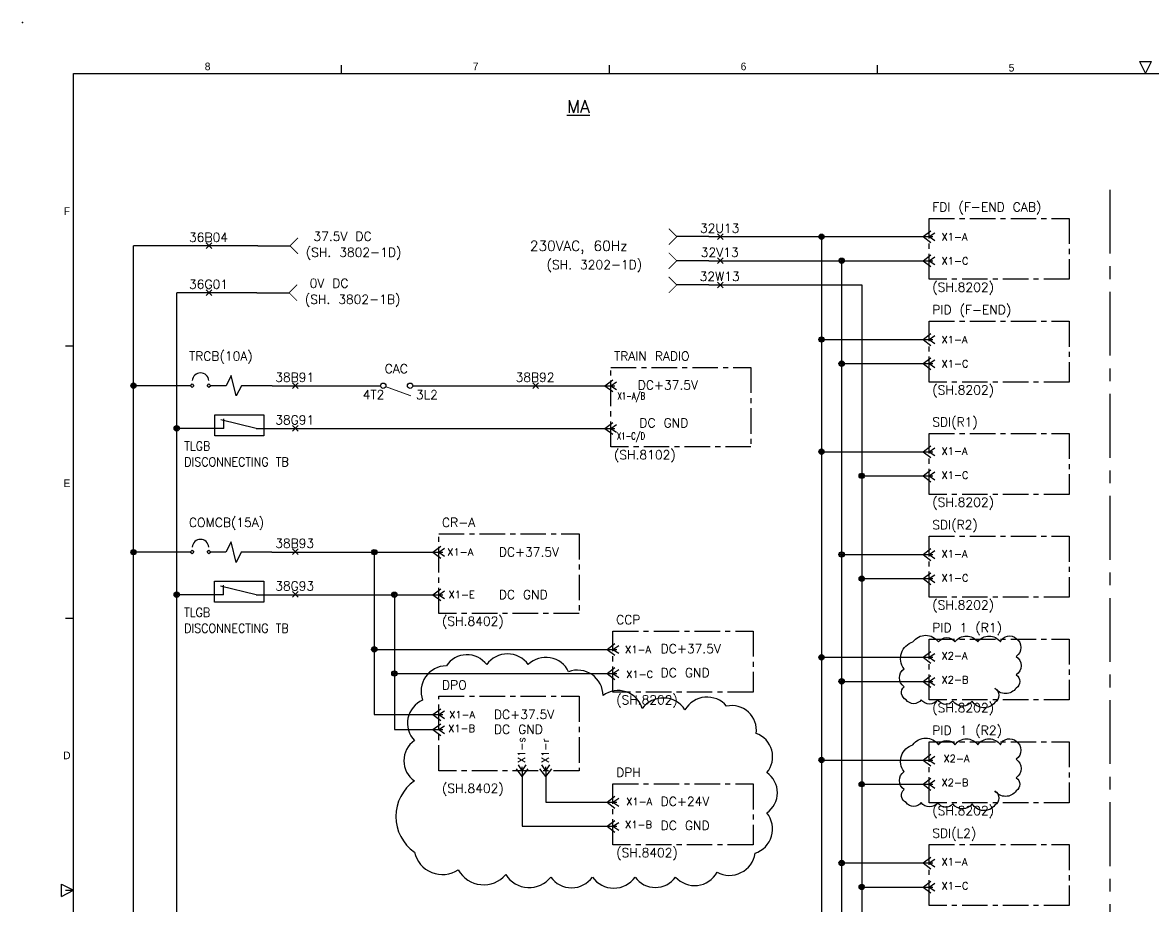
# Model space of a CAD drawing. Header units: millimetres. Extents: x 1015 to 1574, y -507 to -76.
# Drawn here: x 1015.4 to 1296.7, y -295.5 to -75.6 of the extents above; entities that cross this region are included whole.
import ezdxf
from ezdxf.enums import TextEntityAlignment as Align

# ---------------------------------------------------------------- set-up
doc = ezdxf.new("R2010")
doc.units = ezdxf.units.MM
doc.linetypes.add('CENTER', pattern=[50.8, 31.75, -6.35, 6.35, -6.35])
for name, color, linetype in [('$TMP', 7, 'Continuous'), ('DC+', 1, 'Continuous'), ('SYMS', 7, 'Continuous')]:
    doc.layers.add(name, color=color, linetype=linetype)
doc.styles.add('ROMANS', font='txt', dxfattribs={"height": 0.2})
doc.styles.get("Standard").update_dxf_attribs({"font": 'txt.shx', "bigfont": 'whgtxt.shx'})
doc.styles.add('WD', font='romans.shx')

# ---------------------------------------------------------------- blocks, each defined once
blk = doc.blocks.new('HCN1JP')
for p, q in [((-0.062, 0), (0.062, 0.094)), ((-0.062, 0), (0.062, -0.094)), ((0.031, 0), (0.125, 0.062)), ((0.031, 0), (0.125, -0.062)), ((0.031, 0), (0.094, 0))]:
    blk.add_line(p, q)
at = {"style": 'WD', "width": 0.7}
for tag, p in [('INST', (0.156, 0.85)), ('LOC', (0.156, 0.68)), ('DESC1', (0.156, 0.511)), ('DESC2', (0.156, 0.354))]:
    blk.add_attdef(tag, p, '', height=0.125, dxfattribs=at)
at = {"style": 'WD'}
for tag, p, height in [('TAG1', (0.156, 0.094), 0.125), ('X2LINK', (0.062, 0.125), 0.01), ('X8LINK', (0.062, -0.125), 0.01)]:
    blk.add_attdef(tag, p, '', height=height, dxfattribs=at)
for tag, p, height, flags in [('X4TERMDESC02', (-0.081, 0.026), 0.01, 1), ('X4TERM02', (-0.062, 0), 0.0125, 1), ('X1TERM01', (0.094, 0), 0.0125, 1), ('X1TERMDESC01', (0.108, 0.021), 0.01, 1), ('FAMILY', (0.205, 0.059), 0.01, 9)]:
    blk.add_attdef(tag, p, '', height=height, dxfattribs=dict(at, flags=flags))
at = {"linetype": 'Continuous', "style": 'WD', "flags": 9}
for tag, p in [('ASSYCODE', (0.291, 0.037)), ('MFG', (0.29, 0.057)), ('CAT', (0.292, 0.077))]:
    blk.add_attdef(tag, text='', height=0.01, dxfattribs=at).set_placement(p, align=Align.CENTER)
at = {"linetype": 'Continuous', "style": 'WD', "flags": 8}
blk.add_attdef('TERM02', text='', height=0.125, dxfattribs=at).set_placement((-0.062, -0.047), align=Align.TOP_RIGHT)
blk.add_attdef('TERM01', text='', height=0.125, dxfattribs=at).set_placement((0.156, -0.047), align=Align.TOP_LEFT)
blk = doc.blocks.new('WDDOT')
for radius in [0.03, 0.0187, 0.00929]:
    blk.add_circle((0, 0), radius)
blk = doc.blocks.new('Breaker - Low Voltage Power')
for p, q in [((-0.01768, 0.782322), (0, 0.8)), ((0, 0.764644), (-0.01768, 0.782322)), ((0, 0.8), (0.01767, 0.782322)), ((0.01767, 0.782322), (0, 0.764644)), ((0, 0.45), (0, 0.6)), ((0.1, 0.4), (0, 0.45)), ((-0.1, 0.35), (0.1, 0.4)), ((0, 0.3), (-0.1, 0.35)), ((0, 0), (0, 0.3))]:
    blk.add_line(p, q)
blk.add_lwpolyline([(0, 0.6), (-0.01768, 0.617677), (0, 0.635355), (0.01767, 0.617677)], close=True)
blk.add_arc((0.04349, 0.7), 0.08151, 274.5813, 85.41872)
blk = doc.blocks.new('TERMINAL')
at = {"color": 0}
for p, q in [((-302.57, 281.52), (-302.57, 284.78)), ((-304.42, 283.77), (-299.16, 283.77)), ((-304.42, 271.55), (-304.42, 283.77)), ((-302.57, 273.44), (-300.43, 282.28)), ((-302.57, 281.52), (-300.2, 281.52)), ((-299.16, 283.77), (-299.16, 271.55)), ((-302.57, 273.44), (-302.57, 269.5)), ((-299.16, 271.55), (-304.42, 271.55))]:
    blk.add_line(p, q, dxfattribs=at)
blk = doc.blocks.new('1921')
at = {"layer": '$TMP', "color": 7}
for p, q in [((0.71, 0.71), (-0.71, -0.71)), ((0.71, -0.71), (-0.71, 0.71))]:
    blk.add_line(p, q, dxfattribs=at)
blk = doc.blocks.new('WN')
at = {"color": 7}
blk.add_blockref('1921', (0, 0), dxfattribs=at)
at = {"color": 5}
blk.add_attdef('????', text='', height=2.24, dxfattribs=at).set_placement((-0.16, 2.11), align=Align.MIDDLE)
blk = doc.blocks.new('mel6e')
blk.add_line((0, 0), (4, 0))
at = {"const_width": 0.107}
blk.add_lwpolyline([(5, 1), (4, 0), (5, -1)], dxfattribs=at)
blk = doc.blocks.new('mel0b')
at = {"const_width": 0.213}
blk.add_lwpolyline([(1.29, -0.23), (7.56, -2.51)], dxfattribs=at)
for centre in [(0.67, 0), (7.33, 0)]:
    blk.add_circle(centre, 0.667)

msp = doc.modelspace()

# ---------------------------------------------------------------- linework, layer by layer
at = {"color": 6, "linetype": 'Continuous'}
for p, q in [((1094.74, -88.29), (1094.74, -86.18)), ((1161.42, -88.29), (1161.42, -86.18)), ((1228.09, -88.29), (1228.09, -86.18)), ((1026.02, -156.02), (1028.07, -156.02)), ((1026.02, -223.75), (1028.07, -223.75)), ((1026.02, -291.49), (1028.07, -291.49))]:
    msp.add_line(p, q, dxfattribs=at)
at = {"color": 2, "linetype": 'Continuous'}
for p, q in [((1293.27, -85.26), (1296.27, -85.26)), ((1293.27, -85.26), (1294.77, -88.29)), ((1294.77, -88.29), (1296.27, -85.26)), ((1025.05, -289.97), (1028.07, -291.49)), ((1025.05, -293.01), (1025.05, -289.97)), ((1025.05, -293.01), (1028.07, -291.49))]:
    msp.add_line(p, q, dxfattribs=at)
at = {"color": 5, "linetype": 'Continuous'}
for p, q in [((1028.07, -494.69), (1028.07, -88.29)), ((1028.07, -88.29), (1561.47, -88.29))]:
    msp.add_line(p, q, dxfattribs=at)
at = {"color": 1, "linetype": 'CENTER', "ltscale": 0.5}
msp.add_line((1285.93, -117.18), (1285.93, -424.89), dxfattribs=at)
for p, q in [((1214.16, -128.85), (1214.16, -335.85)), ((1042.97, -328.74), (1042.97, -131.12)), ((1073.89, -131.12), (1042.97, -131.12)), ((1219.16, -134.85), (1219.16, -361.43)), ((1053.7, -339.35), (1053.7, -142.8)), ((1073.65, -142.8), (1053.7, -142.8)), ((1224.16, -140.85), (1224.16, -367.43)), ((1057.11, -165.95), (1042.97, -165.95)), ((1077.43, -165.95), (1091.74, -165.95)), ((1062.14, -176.56), (1053.7, -176.56)), ((1077.43, -176.56), (1086.46, -176.56)), ((1057.08, -207.35), (1042.97, -207.35)), ((1102.86, -207.35), (1102.86, -247.79)), ((1062.12, -217.96), (1053.7, -217.96)), ((1107.86, -217.96), (1107.86, -251.51)), ((1139.68, -261.74), (1139.68, -275.56)), ((1145.56, -261.74), (1145.56, -269.56))]:
    msp.add_line(p, q)
at = {"color": 1, "linetype": 'CENTER', "ltscale": 0.2}
for p, q in [((1161.71, -161.39), (1196.6, -161.39)), ((1161.71, -181.18), (1161.71, -161.39)), ((1196.6, -161.39), (1196.6, -181.18)), ((1196.6, -181.18), (1161.71, -181.18))]:
    msp.add_line(p, q, dxfattribs=at)
for points in [[(1240.9, -124.29), (1275.8, -124.29), (1275.8, -139.46), (1240.9, -139.46)], [(1240.9, -149.88), (1275.8, -149.88), (1275.8, -165.04), (1240.9, -165.04)], [(1240.9, -177.81), (1275.8, -177.81), (1275.8, -192.97), (1240.9, -192.97)], [(1118.92, -202.8), (1153.81, -202.8), (1153.81, -222.58), (1118.92, -222.58)], [(1240.9, -203.39), (1275.8, -203.39), (1275.8, -218.56), (1240.9, -218.56)], [(1162.24, -226.99), (1197.14, -226.99), (1197.14, -242.16), (1162.24, -242.16)], [(1240.9, -228.97), (1275.8, -228.97), (1275.8, -244.14), (1240.9, -244.14)], [(1118.92, -243.23), (1153.81, -243.23), (1153.81, -261.74), (1118.92, -261.74)], [(1240.9, -254.55), (1275.8, -254.55), (1275.8, -269.72), (1240.9, -269.72)], [(1162.24, -265.01), (1197.14, -265.01), (1197.14, -280.18), (1162.24, -280.18)], [(1240.9, -280.13), (1275.8, -280.13), (1275.8, -295.3), (1240.9, -295.3)]]:
    msp.add_lwpolyline(points, close=True, dxfattribs=at)
at = {"color": 2}
for points in [[(1236.91, -229.7, -0.520567), (1243.25, -229.7, -0.520567), (1247.36, -229.7, -0.520567), (1253.02, -229.7, -0.520567), (1258.67, -229.7, -0.520567), (1262.61, -228.85, -0.520567), (1262.61, -233.3, -0.520567), (1262.61, -237.92, -0.520567), (1262.61, -241.17, -0.520567), (1257.3, -241.17, -0.520567), (1257.3, -244.77, -0.520567), (1251.64, -244.42, -0.520567), (1246.85, -244.42, -0.520567), (1243.08, -244.08, -0.520567), (1238.96, -244.08, -0.520567), (1235.19, -244.08, -0.520567), (1234.68, -240.83, -0.520567), (1234.68, -236.38, -0.520567)], [(1236.91, -255.28, -0.520567), (1243.25, -255.28, -0.520567), (1247.36, -255.28, -0.520567), (1253.02, -255.28, -0.520567), (1258.67, -255.28, -0.520567), (1262.61, -254.43, -0.520567), (1262.61, -258.88, -0.520567), (1262.61, -263.5, -0.520567), (1262.61, -266.75, -0.520567), (1257.3, -266.75, -0.520567), (1257.3, -270.35, -0.520567), (1251.64, -270.01, -0.520567), (1246.85, -270.01, -0.520567), (1243.08, -269.66, -0.520567), (1238.96, -269.66, -0.520567), (1235.19, -269.66, -0.520567), (1234.68, -266.41, -0.520567), (1234.68, -261.96, -0.520567)]]:
    msp.add_lwpolyline(points, format="xyb", close=True, dxfattribs=at)
at = {"color": 1}
msp.add_lwpolyline([(1112.84, -281.99, 0.520567), (1123.77, -286.42, 0.520567), (1123.77, -286.42, 0.520567), (1135.58, -287.6, 0.520567), (1135.58, -287.6, 0.520567), (1146.8, -288.19, 0.520567), (1146.8, -288.19, 0.520567), (1157.14, -288.19, 0.520567), (1157.14, -288.19, 0.520567), (1167.78, -288.19, 0.520567), (1167.78, -288.19, 0.520567), (1177.82, -288.19, 0.520567), (1177.82, -288.19, 0.520567), (1188.16, -287.01, 0.520567), (1188.16, -287.01, 0.520567), (1197.61, -282.29, 0.520567), (1197.61, -282.29, 0.520567), (1200.56, -272.25, 0.520567), (1200.56, -272.25, 0.520567), (1200.56, -262.21, 0.520567), (1200.56, -262.21, 0.520567), (1197.9, -252.47, 0.520567), (1197.9, -252.47, 0.520567), (1190.52, -245.68, 0.520567), (1190.52, -245.68, 0.520567), (1180.18, -246.57, 0.520567), (1180.18, -246.57, 0.520567), (1169.55, -246.27, 0.520567), (1169.55, -246.27, 0.520567), (1159.8, -243.02, 0.520567), (1159.8, -243.02, 0.520567), (1151.23, -237.12, 0.520567), (1151.23, -237.12, 0.520567), (1141.19, -235.35, 0.520567), (1141.19, -235.35, 0.520567), (1130.85, -235.35, 0.520567), (1130.85, -235.35, 0.520567), (1120.81, -235.64, 0.520567), (1120.81, -235.64, 0.520567), (1114.9, -244.2, 0.520567), (1114.9, -244.2, 0.520567), (1112.84, -254.24, 0.520567), (1112.84, -254.24, 0.520567), (1112.84, -264.28, 0.520567), (1112.84, -264.28, 0.520567)], format="xyb", close=True, dxfattribs=at)
at = {"color": 0}
msp.add_point((1015.37, -75.59), dxfattribs=at)
at = {"layer": 'DC+', "color": 0}
for p, q in [((1186.14, -128.85), (1240.9, -128.85)), ((1186.14, -134.85), (1240.9, -134.85)), ((1186.14, -140.85), (1224.16, -140.85)), ((1214.16, -154.43), (1240.9, -154.43)), ((1219.16, -160.43), (1240.9, -160.43)), ((1091.74, -165.95), (1104.44, -165.95)), ((1112.44, -165.95), (1161.52, -165.95)), ((1128.71, -165.95), (1161.71, -165.95)), ((1086.46, -176.56), (1161.52, -176.56)), ((1133.71, -176.56), (1161.71, -176.56)), ((1214.16, -182.36), (1240.9, -182.36)), ((1224.16, -188.36), (1240.9, -188.36)), ((1077.4, -207.35), (1118.92, -207.35)), ((1219.16, -207.94), (1240.9, -207.94)), ((1224.16, -213.94), (1240.9, -213.94)), ((1077.4, -217.96), (1118.92, -217.96)), ((1102.86, -231.55), (1162.24, -231.55)), ((1214.16, -233.52), (1240.9, -233.52)), ((1107.86, -237.55), (1162.24, -237.55)), ((1219.16, -239.52), (1240.9, -239.52)), ((1102.86, -247.79), (1118.92, -247.79)), ((1107.86, -251.51), (1118.92, -251.51)), ((1214.16, -259.1), (1240.9, -259.1)), ((1224.16, -265.1), (1240.9, -265.1)), ((1145.56, -269.56), (1162.24, -269.56)), ((1139.68, -275.56), (1162.24, -275.56)), ((1219.16, -284.69), (1240.9, -284.69)), ((1224.16, -290.69), (1240.9, -290.69))]:
    msp.add_line(p, q, dxfattribs=at)

# ---------------------------------------------------------------- block references
at = {"color": 2}
ref = msp.add_blockref('WN', (1188.97, -128.85), dxfattribs=at)
ref.add_attrib('????', '32U13', dxfattribs={"color": 2, "height": 2.24}).set_placement((1188.81, -126.74), align=Align.MIDDLE)
ref = msp.add_blockref('WN', (1061.77, -131.12), dxfattribs=at)
ref.add_attrib('????', '36B04', dxfattribs={"color": 2, "height": 2.24}).set_placement((1061.62, -129.01), align=Align.MIDDLE)
for name, p, xscale, yscale, zscale, rotation in [('mel6e', (1073.89, -131.12), -2, 2, 2, 180), ('mel6e', (1186.14, -128.85), 2, 2, 2, 180), ('mel6e', (1186.14, -134.85), 2, 2, 2, 180), ('mel6e', (1186.14, -140.85), 2, 2, 2, 180), ('mel6e', (1073.65, -142.8), -2, 2, 2, 180), ('Breaker - Low Voltage Power', (1077.43, -165.95), 25.40000000000009, 25.40000000000009, 25.40000000000009, 90), ('Breaker - Low Voltage Power', (1077.4, -207.35), 25.40000000000009, 25.40000000000009, 25.40000000000009, 90)]:
    msp.add_blockref(name, p, dxfattribs=dict(xscale=xscale, yscale=yscale, zscale=zscale, rotation=rotation))
ref = msp.add_blockref('WN', (1188.97, -134.85), dxfattribs=at)
ref.add_attrib('????', '32V13', dxfattribs={"color": 2, "height": 2.24}).set_placement((1188.81, -132.74), align=Align.MIDDLE)
ref = msp.add_blockref('WN', (1188.97, -140.85), dxfattribs=at)
ref.add_attrib('????', '32W13', dxfattribs={"color": 2, "height": 2.24}).set_placement((1188.81, -138.74), align=Align.MIDDLE)
ref = msp.add_blockref('WN', (1061.77, -142.8), dxfattribs=at)
ref.add_attrib('????', '36G01', dxfattribs={"color": 2, "height": 2.24}).set_placement((1061.62, -140.69), align=Align.MIDDLE)
ref = msp.add_blockref('WN', (1083.22, -165.95), dxfattribs=at)
ref.add_attrib('????', '38B91', dxfattribs={"color": 2, "height": 2.24}).set_placement((1083.06, -163.84), align=Align.MIDDLE)
ref = msp.add_blockref('WN', (1143.03, -165.95), dxfattribs=at)
ref.add_attrib('????', '38B92', dxfattribs={"color": 2, "height": 2.24}).set_placement((1142.87, -163.84), align=Align.MIDDLE)
msp.add_blockref('mel0b', (1104.44, -165.95))
at = {"color": 0, "linetype": 'Continuous', "rotation": 90}
for p in [(1346.93, 126.01), (1346.9, 84.61)]:
    msp.add_blockref('TERMINAL', p, dxfattribs=at)
at = {"color": 2}
ref = msp.add_blockref('WN', (1083.22, -176.56), dxfattribs=at)
ref.add_attrib('????', '38G91', dxfattribs={"color": 2, "height": 2.24}).set_placement((1083.06, -174.45), align=Align.MIDDLE)
ref = msp.add_blockref('WN', (1083.22, -207.26), dxfattribs=at)
ref.add_attrib('????', '38B93', dxfattribs={"color": 2, "height": 2.24}).set_placement((1083.06, -205.15), align=Align.MIDDLE)
ref = msp.add_blockref('WN', (1083.22, -217.88), dxfattribs=at)
ref.add_attrib('????', '38G93', dxfattribs={"color": 2, "height": 2.24}).set_placement((1083.06, -215.77), align=Align.MIDDLE)
at = {"layer": 'SYMS'}
for name, p, xscale, yscale, zscale in [('WDDOT', (1214.16, -128.85), 22, 22, 22), ('HCN1JP', (1240.42, -128.85), 15.57742597156926, 15.57742597156926, 15.57742597156926), ('WDDOT', (1219.16, -134.85), 22, 22, 22), ('HCN1JP', (1240.42, -134.85), 15.57742597156926, 15.57742597156926, 15.57742597156926), ('WDDOT', (1214.16, -154.43), 22, 22, 22), ('HCN1JP', (1240.42, -154.43), 15.57742597156926, 15.57742597156926, 15.57742597156926), ('WDDOT', (1219.16, -160.43), 22, 22, 22), ('HCN1JP', (1240.42, -160.43), 15.57742597156926, 15.57742597156926, 15.57742597156926), ('WDDOT', (1042.97, -165.95), 22, 22, 22), ('HCN1JP', (1161.22, -165.95), 15.57742597156926, 15.57742597156926, 15.57742597156926), ('WDDOT', (1053.7, -176.56), 22, 22, 22), ('HCN1JP', (1161.22, -176.56), 15.57742597156926, 15.57742597156926, 15.57742597156926), ('WDDOT', (1214.16, -182.36), 22, 22, 22), ('HCN1JP', (1240.42, -182.36), 15.57742597156926, 15.57742597156926, 15.57742597156926), ('WDDOT', (1224.16, -188.36), 22, 22, 22), ('HCN1JP', (1240.42, -188.36), 15.57742597156926, 15.57742597156926, 15.57742597156926), ('WDDOT', (1042.97, -207.35), 22, 22, 22), ('WDDOT', (1102.86, -207.35), 22, 22, 22), ('HCN1JP', (1118.43, -207.35), 15.57742597156926, 15.57742597156926, 15.57742597156926), ('WDDOT', (1219.16, -207.94), 22, 22, 22), ('HCN1JP', (1240.42, -207.94), 15.57742597156926, 15.57742597156926, 15.57742597156926), ('WDDOT', (1224.16, -213.94), 22, 22, 22), ('HCN1JP', (1240.42, -213.94), 15.57742597156926, 15.57742597156926, 15.57742597156926), ('HCN1JP', (1118.43, -217.96), 15.57742597156926, 15.57742597156926, 15.57742597156926), ('WDDOT', (1053.7, -217.96), 22, 22, 22), ('WDDOT', (1107.86, -217.96), 22, 22, 22), ('HCN1JP', (1161.76, -231.55), 15.57742597156926, 15.57742597156926, 15.57742597156926), ('WDDOT', (1102.86, -231.55), 22, 22, 22), ('WDDOT', (1214.16, -233.52), 22, 22, 22), ('HCN1JP', (1240.42, -233.52), 15.57742597156926, 15.57742597156926, 15.57742597156926), ('HCN1JP', (1161.76, -237.55), 15.57742597156926, 15.57742597156926, 15.57742597156926), ('WDDOT', (1107.86, -237.55), 22, 22, 22), ('WDDOT', (1219.16, -239.52), 22, 22, 22), ('HCN1JP', (1240.42, -239.52), 15.57742597156926, 15.57742597156926, 15.57742597156926), ('HCN1JP', (1118.43, -247.79), 15.57742597156926, 15.57742597156926, 15.57742597156926), ('HCN1JP', (1118.43, -251.51), 15.57742597156926, 15.57742597156926, 15.57742597156926), ('WDDOT', (1214.16, -259.1), 22, 22, 22), ('HCN1JP', (1240.42, -259.1), 15.57742597156926, 15.57742597156926, 15.57742597156926), ('WDDOT', (1224.16, -265.1), 22, 22, 22), ('HCN1JP', (1240.42, -265.1), 15.57742597156926, 15.57742597156926, 15.57742597156926), ('HCN1JP', (1161.76, -269.56), 15.57742597156926, 15.57742597156926, 15.57742597156926), ('HCN1JP', (1161.76, -275.56), 15.57742597156926, 15.57742597156926, 15.57742597156926), ('WDDOT', (1219.16, -284.69), 22, 22, 22), ('HCN1JP', (1240.42, -284.69), 15.57742597156926, 15.57742597156926, 15.57742597156926), ('HCN1JP', (1240.42, -290.69), 15.57742597156926, 15.57742597156926, 15.57742597156926), ('WDDOT', (1224.16, -290.69), 22, 22, 22)]:
    msp.add_blockref(name, p, dxfattribs=dict(at, xscale=xscale, yscale=yscale, zscale=zscale))
at = {"layer": 'SYMS', "xscale": 15.57742597156926, "yscale": 15.57742597156926, "zscale": 15.57742597156926, "rotation": 90}
for p in [(1139.68, -262.23), (1145.56, -262.23)]:
    msp.add_blockref('HCN1JP', p, dxfattribs=at)

# ---------------------------------------------------------------- texts
at = {"color": 0}
msp.add_text('%%UMA', height=3.15, dxfattribs=at).set_placement((1153.65, -96.44), align=Align.MIDDLE_CENTER)
for s, p in [('FDI (F-END CAB)', (1241.71, -122.59)), ('(SH.8202)', (1241.71, -142.54)), ('PID (F-END)', (1241.71, -148.16)), ('TRCB(10A)', (1056.77, -159.69)), ('TRAIN RADIO', (1162.51, -159.69)), ('(SH.8202)', (1241.71, -168.12)), ('SDI(R1)', (1241.71, -176.09)), ('(SH.8102)', (1162.51, -184.25)), ('(SH.8202)', (1241.71, -196.05)), ('COMCB(15A)', (1056.75, -201.09)), ('CR-A', (1119.72, -201.09)), ('SDI(R2)', (1241.71, -201.67)), ('(SH.8202)', (1241.71, -221.63)), ('(SH.8402)', (1119.72, -225.65)), ('CCP', (1163.05, -225.27)), ('PID 1 (R1)', (1241.71, -227.25)), ('DPO', (1119.72, -241.52)), ('(SH.8202)', (1163.05, -245.23)), ('(SH.8202)', (1241.71, -247.21)), ('PID 1 (R2)', (1241.71, -252.83)), ('DPH', (1163.05, -263.29)), ('(SH.8402)', (1119.72, -267.26)), ('(SH.8202)', (1241.71, -272.79)), ('SDI(L2)', (1241.71, -278.41)), ('(SH.8402)', (1163.05, -283.25))]:
    msp.add_text(s, height=2.24, dxfattribs=at).set_placement(p)
for s, p in [('37.5V DC', (1102.21, -129.87)), ('(SH. 3802-1D)', (1109.61, -133.87)), ('(SH. 3202-1D)', (1169.52, -136.94)), ('0V DC', (1096.46, -141.56)), ('(SH. 3802-1B)', (1109.37, -145.56)), ('4T2', (1105.36, -169.3)), ('3L2', (1118.69, -169.3))]:
    msp.add_text(s, height=2.24).set_placement(p, align=Align.RIGHT)
for s, height, p in [('X1-A', 1.8, (1244.01, -128.9)), ('X1-C', 1.8, (1244.01, -134.89)), ('X1-A', 1.8, (1244.01, -154.48)), ('X1-C', 1.8, (1244.01, -160.47)), ('DC+37.5V', 2.24, (1168.43, -165.77)), ('DC GND', 2.24, (1168.83, -175.18)), ('X1-A', 1.8, (1244.01, -182.21)), ('X1-C', 1.8, (1244.01, -188.19)), ('X1-A', 1.8, (1121.05, -207.31)), ('DC+37.5V', 2.24, (1133.85, -207.31)), ('X1-A', 1.8, (1244.01, -207.79)), ('X1-C', 1.8, (1244.01, -213.77)), ('X1-E', 1.8, (1121.33, -217.92)), ('DC GND', 2.24, (1133.85, -217.91)), ('X1-A', 1.8, (1165.27, -231.58)), ('DC+37.5V', 2.24, (1174.13, -231.37)), ('X2-A', 1.8, (1244.01, -233.13)), ('DC GND', 2.24, (1174.13, -237.35)), ('X1-C', 1.8, (1165.54, -237.76)), ('X2-B', 1.8, (1244.01, -239.11)), ('X1-A', 1.8, (1121.48, -247.79)), ('DC+37.5V', 2.24, (1132.65, -247.75)), ('X1-B', 1.8, (1121.23, -251.22)), ('DC GND', 2.24, (1132.65, -251.45)), ('X2-A', 1.8, (1244.49, -258.71)), ('X2-B', 1.8, (1244.01, -264.7)), ('X1-A', 1.8, (1165.54, -269.43)), ('DC+24V', 2.24, (1174.13, -269.39)), ('X1-B', 1.8, (1165.27, -275.15)), ('DC GND', 2.24, (1174.13, -275.37)), ('X1-A', 1.8, (1244.01, -284.41)), ('X1-C', 1.8, (1244.01, -290.4))]:
    msp.add_text(s, height=height, dxfattribs=at).set_placement(p, align=Align.MIDDLE_LEFT)
at = {"color": 7, "linetype": 'Continuous'}
msp.add_text('230VAC, 60Hz', height=2.5, dxfattribs=at).set_placement((1141.58, -132.38))
msp.add_text('CAC', height=2.24).set_placement((1105.47, -162.83))
at = {"width": 0.7}
for s, p in [('X1-A/B', (1170.24, -169.41)), ('X1-C/D', (1170.24, -179.36))]:
    msp.add_text(s, height=1.792, dxfattribs=at).set_placement(p, align=Align.RIGHT)
at = {"color": 0, "ltscale": 0.8, "width": 0.9}
for s, p in [('TLGB', (1055.59, -182.06)), ('DISCONNECTING TB', (1055.59, -186.01)), ('TLGB', (1055.56, -223.46)), ('DISCONNECTING TB', (1055.56, -227.41))]:
    msp.add_text(s, height=2.24, dxfattribs=at).set_placement(p)
at = {"color": 0}
for s, p in [('X1-s', (1139.5, -259.82)), ('X1-r', (1145.41, -259.82))]:
    msp.add_text(s, height=1.8, rotation=90, dxfattribs=at).set_placement(p, align=Align.MIDDLE_LEFT)
at = {"color": 4, "char_height": 1.9, "attachment_point": 5, "style": 'ROMANS'}
for s, insert in [('{\\fﾱﾼﾸﾲￃﾼ|b0|i0|c129|p49;8 }', (1061.39, -86.5)), ('{\\fﾱﾼﾸﾲￃﾼ|b0|i0|c129|p49;7 }', (1128.07, -86.5)), ('{\\fﾱﾼﾸﾲￃﾼ|b0|i0|c129|p49;6 }', (1194.74, -86.5)), ('{\\fﾱﾼﾸﾲￃﾼ|b0|i0|c129|p49;5 }', (1261.43, -86.83)), ('{\\fﾱﾼﾸﾲￃﾼ|b0|i0|c129|p49;F }', (1026.38, -122.47)), ('{\\fﾱﾼﾸﾲￃﾼ|b0|i0|c129|p49;E }', (1026.38, -190.2)), ('{\\fﾱﾼﾸﾲￃﾼ|b0|i0|c129|p49;D }', (1026.38, -257.93))]:
    msp.add_mtext(s, dxfattribs=dict(at, insert=insert))

doc.saveas('drawing.dxf')
